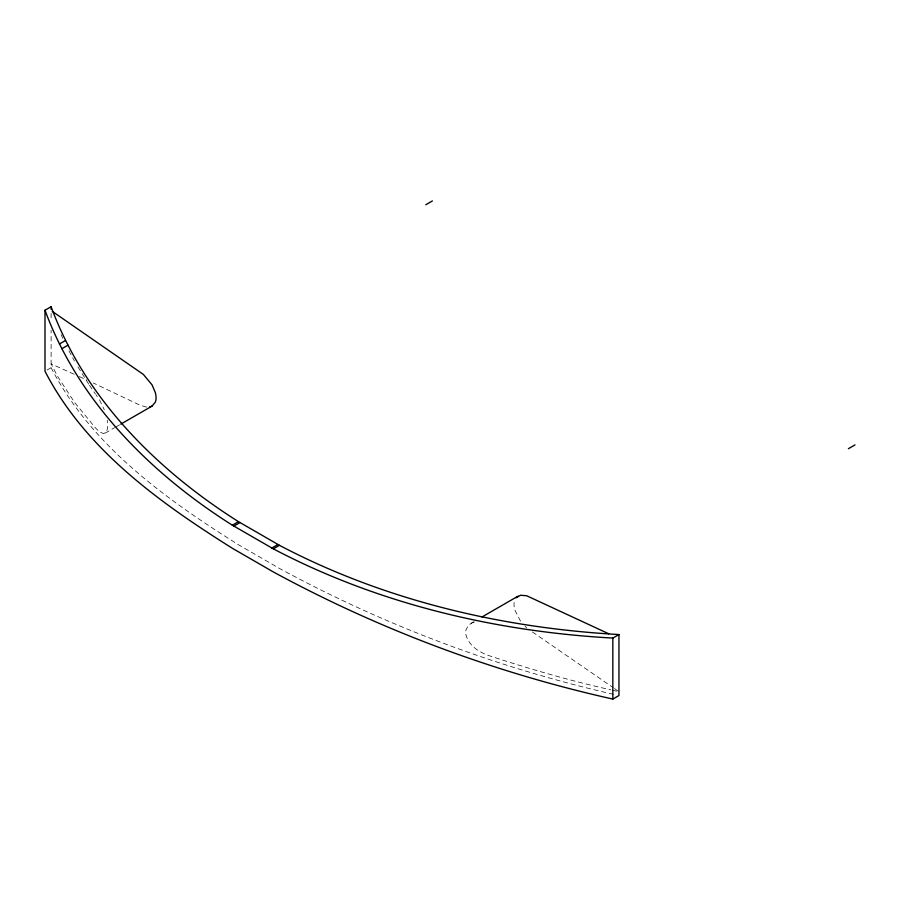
<?xml version="1.0" encoding="UTF-8"?>
<svg xmlns="http://www.w3.org/2000/svg" width="900" height="900" viewBox="0 0 900 900"><rect width="100%" height="100%" fill="white"/><g stroke="black" fill="none" stroke-linecap="round" stroke-linejoin="round"><path stroke-width="0.67" stroke-dasharray="4.5 3.38" d="M74.171 374.265L51.109 363.859L57.758 376.639L74.407 402.199L95.411 427.849L99.495 431.854L103.489 433.575L106.369 431.966L107.505 428.377A11.351 4.331 73 0 0 107.505 422.483L107.246 420.244M473.535 621.855L468.506 625.241L466.144 629.539A11.351 8.201 42.5 0 0 466.144 635.434C469.339 646.684 480.713 653.164 491.243 656.381C530.606 669.24 570.42 680.805 610.852 689.839M47.036 370.058L51.109 367.706L51.109 330.199M105.109 433.181L114.728 427.624M115.931 426.938L119.543 424.856M471.139 623.239L474.48 621.855M146.632 407.126L139.961 405.157L93.308 382.995M612.202 690.154L617.602 691.391M613.553 694.305C497.171 667.811 384.356 625.387 279.461 568.429L238.477 544.759C165.757 499.039 91.373 445.916 51.109 367.706M79.29 376.582L86.985 380.048M532.418 631.957L613.327 687.735M614.452 688.534L618.952 691.695M525.06 626.242L526.669 627.795M96.03 394.853L97.267 396.495M89.449 385.256L95.411 394.031M88.706 384.154L77.254 365.782M520.526 621.18L514.755 609.761A16.886 9.754 60 0 1 514.755 600.03M99.495 399.803L104.299 409.793M68.94 350.809L74.407 361.035M61.087 334.654L62.752 338.276M51.109 313.358L51.109 320.377"/><path stroke-width="1.35" d="M120.746 424.159L152.021 406.103L155.306 402.233A16.886 9.754 60 0 0 155.306 392.49L152.021 384.829L143.392 374.456L52.234 311.344M516.105 597.758L520.526 595.26L526.669 595.744L608.704 633.769M45 310.241L51.109 306.709C84.746 398.306 157.264 470.363 238.477 521.663L279.461 545.332C384.007 600.322 501.424 628.009 618.952 634.545L618.952 695.543L612.832 699.075C494.55 672.637 379.856 629.809 273.341 571.95L232.357 548.291C159.649 502.56 85.264 449.449 45 371.239L45 310.241C78.626 401.839 151.155 473.884 232.357 525.195L273.341 548.854C377.899 603.844 495.304 631.541 612.832 638.077L618.952 634.545M59.411 344.002L65.52 340.47M61.875 348.705L67.984 345.184M425.824 204.739L432.428 200.925M232.357 525.195L238.477 521.663M233.831 526.106L239.951 522.574M271.822 548.033L277.931 544.5M273.341 548.854L279.461 545.332M481.961 616.995L518.051 596.16M848.396 448.706L855 444.904M149.535 406.991L152.021 406.103M612.832 638.077L612.832 699.075M51.109 306.709L51.109 309.274"/></g></svg>
